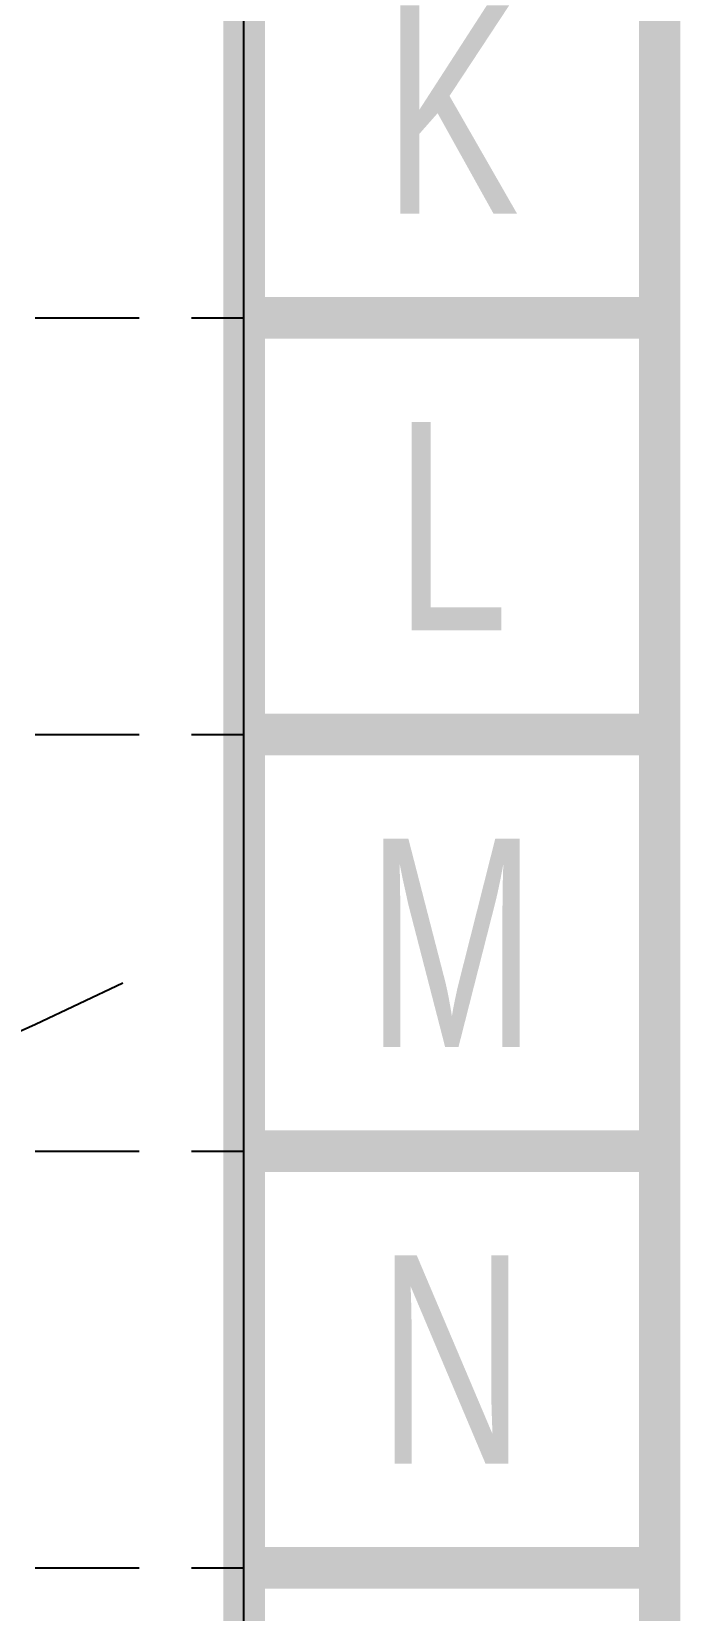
# Model space of a CAD drawing. Header units: feet. Extents: x 9897 to 20516, y 9531 to 20344.
# Drawn here: x 11460.1 to 11499.1, y 10154.4 to 10249.2 of the extents above; entities that cross this region are included whole.
import ezdxf
from ezdxf.enums import TextEntityAlignment as Align

# ---------------------------------------------------------------- set-up
doc = ezdxf.new("R2010")
doc.units = ezdxf.units.FT
doc.header["$MEASUREMENT"] = 0
doc.linetypes.add('HIDDEN', pattern=[0.375, 0.25, -0.125])
doc.layers.add('BASE', color=7, linetype='Continuous')
doc.layers.add('GRID', color=254, linetype='HIDDEN')
doc.layers.add('PC', color=43, linetype='Continuous', lineweight=25)
doc.styles.get("Standard").update_dxf_attribs({"font": 'ARIAL.TTF', "width": 0.7})

msp = doc.modelspace()

# ---------------------------------------------------------------- linework, layer by layer
at = {"layer": 'BASE', "color": 9}
msp.add_line((11472.836, 10506.975), (11472.836, 9556.975), dxfattribs=at)
at = {"layer": 'BASE', "const_width": 2.5}
for points in [[(9897.836, 9531.975), (11497.836, 9531.975), (11497.836, 10531.975), (9897.836, 10531.975)], [(9922.781, 9556.968), (11472.905, 9556.925), (11472.873, 10506.986), (9923.096, 10507.015)]]:
    msp.add_lwpolyline(points, close=True, dxfattribs=at)
for points in [[(11497.836, 10231.975), (11472.836, 10231.975)], [(11497.836, 10206.975), (11472.836, 10206.975)], [(11497.836, 10181.975), (11472.836, 10181.975)], [(11497.836, 10156.975), (11472.836, 10156.975)]]:
    msp.add_lwpolyline(points, dxfattribs=at)
at = {"layer": 'GRID', "color": 8, "linetype": 'HIDDEN', "ltscale": 25}
for p, q in [((9922.836, 10231.975), (11472.836, 10231.975)), ((9922.836, 10206.975), (11472.836, 10206.975)), ((9922.836, 10181.975), (11472.836, 10181.975)), ((9922.836, 10156.975), (11472.836, 10156.975))]:
    msp.add_line(p, q, dxfattribs=at)
at = {"layer": 'PC', "color": 47, "linetype": 'Continuous'}
for p, q in [((11460.343, 10189.594, 650), (11465.603, 10192.08, 650)), ((11454.794, 10187.143, 650), (11460.343, 10189.594, 650))]:
    msp.add_line(p, q, dxfattribs=at)

# ---------------------------------------------------------------- texts
at = {"layer": 'BASE', "width": 0.7}
for s, p in [('K', (11485.336, 10244.475)), ('L', (11485.336, 10219.475)), ('M', (11485.336, 10194.475)), ('N', (11485.336, 10169.475))]:
    msp.add_text(s, height=12.5, dxfattribs=at).set_placement(p, align=Align.MIDDLE_CENTER)

doc.saveas('drawing.dxf')
